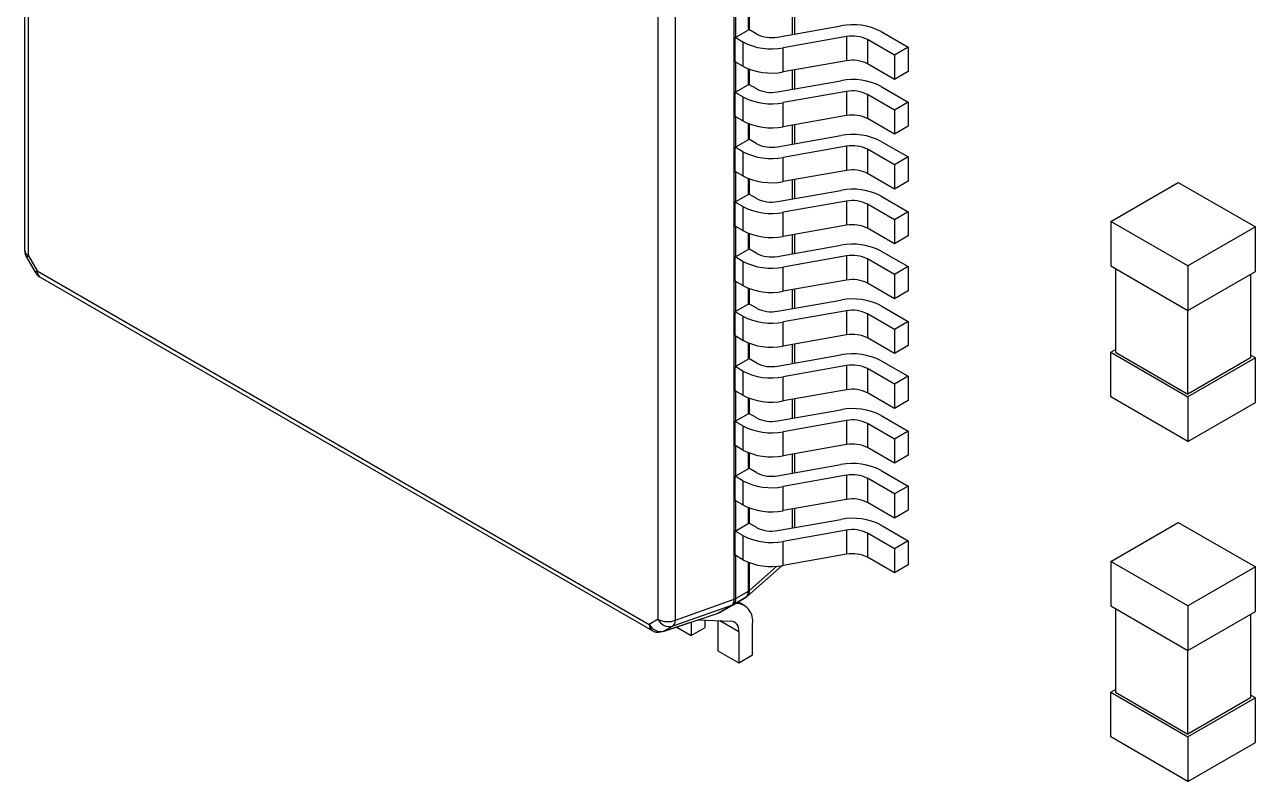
# Paper-space layout 'Layout1' of a CAD drawing. Header units: millimetres. Extents: x 0 to 841, y 0 to 594.
# Drawn here: x 526.86 to 545.19, y 183.03 to 194.3 of the extents above; entities that cross this region are included whole.
import ezdxf

# ---------------------------------------------------------------- set-up
doc = ezdxf.new("R2010")
doc.units = ezdxf.units.MM
doc.layers.get('0').update_dxf_attribs({"lineweight": 50})

psp = doc.layouts.get("Layout1")

# ---------------------------------------------------------------- linework, layer by layer
at = {"color": 18, "linetype": 'Continuous', "lineweight": 25, "true_color": 0x000000}
for p, q in [((526.86, 201.468), (526.86, 190.94)), ((526.918, 190.858), (526.918, 201.386)), ((537.43, 185.744), (537.43, 196.224)), ((536.553, 185.434), (536.553, 195.798)), ((536.294, 185.446), (536.294, 195.359)), ((537.454, 194.115), (537.454, 194.559)), ((537.637, 194.461), (537.637, 194.22)), ((537.658, 194.221), (537.658, 194.453)), ((538.294, 194.437), (538.294, 194.155)), ((538.332, 194.162), (538.332, 194.444)), ((537.454, 194.115), (537.637, 194.22)), ((537.763, 194.16), (537.648, 194.227)), ((538.073, 194.116), (539.018, 194.283)), ((539.617, 194.196), (540.021, 193.963)), ((537.443, 193.749), (537.443, 194.109)), ((537.558, 194.042), (537.443, 194.109)), ((537.558, 194.042), (537.558, 193.683)), ((539.102, 194.122), (538.158, 193.956)), ((538.158, 193.596), (538.158, 193.956)), ((539.102, 194.122), (539.102, 193.763)), ((539.816, 193.845), (539.412, 194.078)), ((539.412, 194.078), (539.412, 193.719)), ((540.021, 193.963), (539.816, 193.845)), ((540.021, 193.963), (540.021, 193.604)), ((539.102, 193.763), (538.158, 193.596)), ((539.816, 193.845), (539.816, 193.486)), ((537.558, 193.683), (537.443, 193.749)), ((537.454, 193.298), (537.454, 193.743)), ((537.637, 193.644), (537.637, 193.404)), ((537.658, 193.405), (537.658, 193.636)), ((538.294, 193.62), (538.294, 193.338)), ((538.332, 193.345), (538.332, 193.627)), ((539.816, 193.486), (539.412, 193.719)), ((540.021, 193.604), (539.816, 193.486)), ((537.454, 193.298), (537.637, 193.404)), ((537.763, 193.344), (537.648, 193.41)), ((538.073, 193.299), (539.018, 193.466)), ((537.443, 192.933), (537.443, 193.292)), ((537.558, 193.225), (537.443, 193.292)), ((537.558, 193.225), (537.558, 192.866)), ((539.102, 193.306), (538.158, 193.139)), ((539.102, 193.306), (539.102, 192.947)), ((539.816, 193.029), (539.412, 193.261)), ((539.412, 193.261), (539.412, 192.902)), ((539.617, 193.38), (540.021, 193.147)), ((538.158, 192.78), (538.158, 193.139)), ((540.021, 193.147), (539.816, 193.029)), ((539.816, 193.029), (539.816, 192.669)), ((540.021, 193.147), (540.021, 192.788)), ((537.558, 192.866), (537.443, 192.933)), ((537.454, 192.482), (537.454, 192.926)), ((539.102, 192.947), (538.158, 192.78)), ((539.816, 192.669), (539.412, 192.902)), ((537.637, 192.828), (537.637, 192.587)), ((537.658, 192.588), (537.658, 192.82)), ((538.294, 192.804), (538.294, 192.522)), ((538.332, 192.528), (538.332, 192.811)), ((540.021, 192.788), (539.816, 192.669)), ((537.454, 192.482), (537.637, 192.587)), ((537.763, 192.527), (537.648, 192.594)), ((538.073, 192.483), (539.018, 192.649)), ((539.102, 192.489), (538.158, 192.323)), ((539.102, 192.489), (539.102, 192.13)), ((539.617, 192.563), (540.021, 192.33)), ((537.443, 192.116), (537.443, 192.476)), ((537.558, 192.409), (537.443, 192.476)), ((537.558, 192.409), (537.558, 192.05)), ((538.158, 191.963), (538.158, 192.323)), ((539.816, 192.212), (539.412, 192.445)), ((539.412, 192.445), (539.412, 192.085)), ((540.021, 192.33), (539.816, 192.212)), ((540.021, 192.33), (540.021, 191.971)), ((537.558, 192.05), (537.443, 192.116)), ((539.102, 192.13), (538.158, 191.963)), ((539.816, 192.212), (539.816, 191.853)), ((537.454, 191.665), (537.454, 192.11)), ((537.637, 192.011), (537.637, 191.771)), ((537.658, 191.772), (537.658, 192.003)), ((538.294, 191.987), (538.294, 191.705)), ((538.332, 191.712), (538.332, 191.994)), ((539.816, 191.853), (539.412, 192.085)), ((540.021, 191.971), (539.816, 191.853)), ((543.037, 191.371), (544.043, 191.952)), ((544.043, 191.952), (545.191, 191.289)), ((537.454, 191.665), (537.637, 191.771)), ((537.763, 191.711), (537.648, 191.777)), ((538.073, 191.666), (539.018, 191.833)), ((539.617, 191.747), (540.021, 191.514)), ((537.443, 191.3), (537.443, 191.659)), ((537.558, 191.592), (537.443, 191.659)), ((537.558, 191.592), (537.558, 191.233)), ((539.102, 191.673), (538.158, 191.506)), ((539.102, 191.673), (539.102, 191.314)), ((539.816, 191.395), (539.412, 191.628)), ((539.412, 191.628), (539.412, 191.269)), ((538.158, 191.147), (538.158, 191.506)), ((540.021, 191.514), (539.816, 191.395)), ((539.816, 191.395), (539.816, 191.036)), ((540.021, 191.514), (540.021, 191.155)), ((537.558, 191.233), (537.443, 191.3)), ((537.454, 190.849), (537.454, 191.293)), ((537.637, 191.195), (537.637, 190.954)), ((539.102, 191.314), (538.158, 191.147)), ((539.816, 191.036), (539.412, 191.269)), ((544.185, 190.709), (543.037, 191.371)), ((543.037, 191.371), (543.037, 190.708)), ((545.191, 191.289), (544.185, 190.709)), ((545.191, 190.626), (545.191, 191.289)), ((537.658, 190.955), (537.658, 191.187)), ((538.073, 190.85), (539.018, 191.016)), ((538.294, 191.171), (538.294, 190.889)), ((538.332, 190.895), (538.332, 191.178)), ((540.021, 191.155), (539.816, 191.036)), ((526.887, 190.84), (527.016, 190.616)), ((526.918, 190.858), (527.048, 190.634)), ((537.443, 190.483), (537.443, 190.842)), ((537.558, 190.776), (537.443, 190.842)), ((537.454, 190.849), (537.637, 190.954)), ((537.763, 190.894), (537.648, 190.961)), ((539.102, 190.856), (538.158, 190.69)), ((539.102, 190.856), (539.102, 190.497)), ((539.617, 190.93), (540.021, 190.697)), ((537.558, 190.776), (537.558, 190.417)), ((538.158, 190.33), (538.158, 190.69)), ((539.816, 190.579), (539.412, 190.812)), ((539.412, 190.812), (539.412, 190.452)), ((540.021, 190.697), (539.816, 190.579)), ((540.021, 190.697), (540.021, 190.338)), ((543.037, 190.708), (544.185, 190.046)), ((543.108, 190.668), (543.108, 189.422)), ((544.185, 190.709), (544.185, 190.046)), ((527.048, 190.634), (536.164, 185.371)), ((527.089, 190.543), (536.206, 185.28)), ((537.558, 190.417), (537.443, 190.483)), ((537.454, 190.032), (537.454, 190.476)), ((539.102, 190.497), (538.158, 190.33)), ((539.816, 190.579), (539.816, 190.22)), ((544.185, 190.046), (545.191, 190.626)), ((545.12, 190.585), (545.12, 189.339)), ((537.637, 190.378), (537.637, 190.138)), ((537.658, 190.139), (537.658, 190.37)), ((538.294, 190.354), (538.294, 190.072)), ((538.332, 190.079), (538.332, 190.361)), ((539.816, 190.22), (539.412, 190.452)), ((540.021, 190.338), (539.816, 190.22)), ((537.454, 190.032), (537.637, 190.138)), ((537.763, 190.078), (537.648, 190.144)), ((538.073, 190.033), (539.018, 190.2)), ((539.617, 190.114), (540.021, 189.881)), ((537.443, 189.667), (537.443, 190.026)), ((537.558, 189.959), (537.443, 190.026)), ((537.558, 189.959), (537.558, 189.6)), ((539.102, 190.04), (538.158, 189.873)), ((539.102, 190.04), (539.102, 189.68)), ((539.816, 189.762), (539.412, 189.995)), ((539.412, 189.995), (539.412, 189.636)), ((544.185, 188.799), (544.185, 190.046)), ((538.158, 189.514), (538.158, 189.873)), ((540.021, 189.881), (539.816, 189.762)), ((539.816, 189.762), (539.816, 189.403)), ((540.021, 189.881), (540.021, 189.521)), ((537.558, 189.6), (537.443, 189.667)), ((537.454, 189.216), (537.454, 189.66)), ((537.637, 189.562), (537.637, 189.321)), ((537.658, 189.322), (537.658, 189.554)), ((539.102, 189.68), (538.158, 189.514)), ((538.332, 189.262), (538.332, 189.544)), ((539.816, 189.403), (539.412, 189.636)), ((538.073, 189.217), (539.018, 189.383)), ((538.294, 189.538), (538.294, 189.256)), ((540.021, 189.521), (539.816, 189.403)), ((543.037, 189.422), (543.108, 189.462)), ((543.037, 189.422), (544.185, 188.759)), ((543.037, 188.759), (543.037, 189.422)), ((543.108, 189.422), (544.185, 188.799)), ((545.191, 189.339), (545.12, 189.38)), ((537.443, 188.85), (537.443, 189.209)), ((537.558, 189.143), (537.443, 189.209)), ((537.454, 189.216), (537.637, 189.321)), ((537.763, 189.261), (537.648, 189.328)), ((539.102, 189.223), (538.158, 189.056)), ((539.102, 189.223), (539.102, 188.864)), ((539.816, 188.946), (539.412, 189.179)), ((539.412, 189.179), (539.412, 188.819)), ((539.617, 189.297), (540.021, 189.064)), ((545.12, 189.339), (544.185, 188.799)), ((545.191, 189.339), (544.185, 188.759)), ((545.191, 188.676), (545.191, 189.339)), ((537.558, 189.143), (537.558, 188.783)), ((538.158, 188.697), (538.158, 189.056)), ((540.021, 189.064), (539.816, 188.946)), ((540.021, 189.064), (540.021, 188.705)), ((537.558, 188.783), (537.443, 188.85)), ((537.454, 188.399), (537.454, 188.843)), ((539.102, 188.864), (538.158, 188.697)), ((539.816, 188.587), (539.412, 188.819)), ((539.816, 188.946), (539.816, 188.587)), ((537.637, 188.745), (537.637, 188.504)), ((537.658, 188.506), (537.658, 188.737)), ((538.294, 188.721), (538.294, 188.439)), ((538.332, 188.446), (538.332, 188.728)), ((540.021, 188.705), (539.816, 188.587)), ((544.185, 188.096), (543.037, 188.759)), ((544.185, 188.759), (544.185, 188.096)), ((544.185, 188.096), (545.191, 188.676)), ((537.454, 188.399), (537.637, 188.504)), ((537.763, 188.445), (537.648, 188.511)), ((538.073, 188.4), (539.018, 188.567)), ((539.617, 188.48), (540.021, 188.248)), ((537.443, 188.034), (537.443, 188.393)), ((537.558, 188.326), (537.443, 188.393)), ((537.558, 188.326), (537.558, 187.967)), ((539.102, 188.407), (538.158, 188.24)), ((539.102, 188.407), (539.102, 188.047)), ((539.816, 188.129), (539.412, 188.362)), ((539.412, 188.362), (539.412, 188.003)), ((538.158, 187.881), (538.158, 188.24)), ((540.021, 188.248), (539.816, 188.129)), ((539.816, 188.129), (539.816, 187.77)), ((540.021, 188.248), (540.021, 187.888)), ((537.558, 187.967), (537.443, 188.034)), ((537.454, 187.582), (537.454, 188.027)), ((537.637, 187.929), (537.637, 187.688)), ((537.658, 187.689), (537.658, 187.921)), ((539.102, 188.047), (538.158, 187.881)), ((538.294, 187.905), (538.294, 187.622)), ((538.332, 187.629), (538.332, 187.911)), ((539.816, 187.77), (539.412, 188.003)), ((538.073, 187.583), (539.018, 187.75)), ((540.021, 187.888), (539.816, 187.77)), ((537.443, 187.217), (537.443, 187.576)), ((537.558, 187.51), (537.443, 187.576)), ((537.454, 187.582), (537.637, 187.688)), ((537.763, 187.628), (537.648, 187.695)), ((539.102, 187.59), (538.158, 187.423)), ((539.102, 187.59), (539.102, 187.231)), ((539.816, 187.313), (539.412, 187.546)), ((539.412, 187.546), (539.412, 187.186)), ((539.617, 187.664), (540.021, 187.431)), ((537.558, 187.51), (537.558, 187.15)), ((538.158, 187.064), (538.158, 187.423)), ((540.021, 187.431), (539.816, 187.313)), ((540.021, 187.431), (540.021, 187.072)), ((537.558, 187.15), (537.443, 187.217)), ((537.454, 186.766), (537.454, 187.21)), ((539.102, 187.231), (538.158, 187.064)), ((539.816, 186.953), (539.412, 187.186)), ((539.816, 187.313), (539.816, 186.953)), ((537.637, 187.112), (537.637, 186.871)), ((537.658, 186.872), (537.658, 187.104)), ((538.294, 187.088), (538.294, 186.806)), ((538.332, 186.813), (538.332, 187.095)), ((540.021, 187.072), (539.816, 186.953)), ((537.454, 186.766), (537.637, 186.871)), ((537.763, 186.812), (537.648, 186.878)), ((538.073, 186.767), (539.018, 186.934)), ((539.617, 186.847), (540.021, 186.615)), ((543.037, 186.309), (544.043, 186.889)), ((544.043, 186.889), (545.191, 186.226)), ((537.443, 186.4), (537.443, 186.76)), ((537.558, 186.693), (537.443, 186.76)), ((537.558, 186.693), (537.558, 186.334)), ((539.102, 186.774), (538.158, 186.607)), ((539.102, 186.774), (539.102, 186.414)), ((539.816, 186.496), (539.412, 186.729)), ((539.412, 186.729), (539.412, 186.37)), ((540.021, 186.615), (539.816, 186.496)), ((540.021, 186.615), (540.021, 186.255)), ((538.158, 186.248), (538.158, 186.607)), ((539.816, 186.496), (539.816, 186.137)), ((537.558, 186.334), (537.443, 186.4)), ((537.454, 185.756), (537.454, 186.394)), ((537.628, 185.793), (538.137, 186.244)), ((537.637, 186.296), (537.637, 185.861)), ((537.658, 185.875), (537.658, 186.288)), ((539.102, 186.414), (538.158, 186.248)), ((539.816, 186.137), (539.412, 186.37)), ((540.021, 186.255), (539.816, 186.137)), ((544.185, 185.646), (543.037, 186.309)), ((543.037, 186.309), (543.037, 185.646)), ((538.064, 186.236), (537.658, 185.875)), ((545.191, 186.226), (544.185, 185.646)), ((545.191, 185.563), (545.191, 186.226)), ((536.553, 185.434), (537.43, 185.744)), ((537.596, 185.77), (537.396, 185.654)), ((537.413, 185.664), (537.596, 185.77)), ((537.637, 185.861), (537.454, 185.756)), ((537.577, 185.656), (537.488, 185.708)), ((536.369, 185.263), (537.176, 185.532)), ((536.382, 185.269), (537.189, 185.538)), ((537.389, 185.654), (536.512, 185.344)), ((537.389, 185.654), (537.189, 185.538)), ((537.213, 185.549), (537.413, 185.664)), ((537.396, 185.654), (537.213, 185.549)), ((537.476, 185.684), (537.449, 185.685)), ((537.462, 185.692), (537.476, 185.684)), ((543.037, 185.646), (544.185, 184.983)), ((543.108, 185.605), (543.108, 184.359)), ((544.185, 185.646), (544.185, 184.983)), ((544.185, 184.983), (545.191, 185.563)), ((545.12, 185.523), (545.12, 184.277)), ((536.294, 185.446), (536.164, 185.371)), ((536.512, 185.344), (536.382, 185.269)), ((536.572, 185.331), (536.789, 185.206)), ((536.789, 185.403), (536.789, 185.206)), ((536.892, 185.437), (537.38, 185.42)), ((536.994, 185.324), (536.994, 185.434)), ((537.185, 185.427), (537.185, 184.977)), ((537.215, 185.426), (537.496, 185.263)), ((537.701, 184.916), (537.701, 185.382)), ((536.306, 185.253), (536.379, 185.268)), ((536.789, 185.206), (536.994, 185.324)), ((537.496, 185.263), (537.496, 184.798)), ((537.185, 184.977), (537.496, 184.798)), ((544.185, 183.737), (544.185, 184.983)), ((537.496, 184.798), (537.701, 184.916)), ((543.037, 184.359), (543.108, 184.4)), ((543.037, 184.359), (544.185, 183.696)), ((543.037, 183.696), (543.037, 184.359)), ((543.108, 184.359), (544.185, 183.737)), ((545.12, 184.277), (544.185, 183.737)), ((545.191, 184.277), (544.185, 183.696)), ((545.191, 184.277), (545.12, 184.317)), ((545.191, 183.614), (545.191, 184.277)), ((544.185, 183.033), (543.037, 183.696)), ((544.185, 183.696), (544.185, 183.033)), ((544.185, 183.033), (545.191, 183.614))]:
    psp.add_line(p, q, dxfattribs=at)
at = {"color": 18, "linetype": 'Continuous', "lineweight": 25, "true_color": 0x000000, "flags": 128}
for points in [[(537.189, 185.538), (537.178, 185.533), (537.176, 185.532)], [(536.382, 185.269), (536.371, 185.264), (536.369, 185.263)]]:
    psp.add_lwpolyline(points, dxfattribs=at)
at = {"color": 18, "linetype": 'Continuous', "lineweight": 25, "true_color": 0x000000}
for centre, radius, start, end in [((537.55, 194.371), 0.174, 299.9073, 304.0864), ((537.982, 194.585), 0.478, 242.7076, 280.9123), ((539.193, 193.374), 0.926, 62.7089, 100.9101), ((539.193, 193.653), 0.478, 62.7097, 100.9102), ((537.356, 194.284), 0.196, 296.1442, 300.0061), ((537.983, 194.865), 0.926, 242.7089, 280.9101), ((539.193, 193.293), 0.478, 62.7097, 100.9102), ((537.983, 194.505), 0.926, 242.7089, 280.9101), ((537.55, 193.554), 0.174, 299.9073, 304.0864), ((539.193, 192.557), 0.926, 62.7089, 100.9101), ((537.356, 193.468), 0.196, 296.1442, 300.0061), ((537.983, 194.048), 0.926, 242.7089, 280.9101), ((537.982, 193.769), 0.478, 242.7076, 280.9123), ((539.193, 192.836), 0.478, 62.7097, 100.9102), ((537.983, 193.689), 0.926, 242.7089, 280.9101), ((539.193, 192.477), 0.478, 62.7097, 100.9102), ((539.193, 191.74), 0.926, 62.7089, 100.9101), ((537.356, 192.651), 0.196, 296.1442, 300.0061), ((537.55, 192.738), 0.174, 299.9073, 304.0864), ((537.982, 192.952), 0.478, 242.7076, 280.9123), ((539.193, 192.02), 0.478, 62.7097, 100.9102), ((537.983, 193.232), 0.926, 242.7089, 280.9101), ((539.193, 191.66), 0.478, 62.7097, 100.9102), ((537.983, 192.872), 0.926, 242.7089, 280.9101), ((537.55, 191.921), 0.174, 299.9073, 304.0864), ((539.193, 190.924), 0.926, 62.7089, 100.9101), ((537.356, 191.835), 0.196, 296.1442, 300.0061), ((537.983, 192.415), 0.926, 242.7089, 280.9101), ((537.982, 192.136), 0.478, 242.7076, 280.9123), ((539.193, 191.203), 0.478, 62.7097, 100.9102), ((537.983, 192.056), 0.926, 242.7089, 280.9101), ((539.193, 190.844), 0.478, 62.7097, 100.9102), ((539.193, 190.107), 0.926, 62.7089, 100.9101), ((526.96, 190.95), 0.1, 185.5764, 245.7403), ((531.774, 182.409), 9.745, 119.8876, 120.1034), ((537.356, 191.018), 0.196, 296.1442, 300.0061), ((537.55, 191.105), 0.174, 299.9073, 304.0864), ((537.982, 191.319), 0.478, 242.7076, 280.9123), ((539.193, 190.387), 0.478, 62.7097, 100.9102), ((537.983, 191.599), 0.926, 242.7089, 280.9101), ((523.355, 196.99), 7.351, 299.8689, 300.155), ((527.145, 190.623), 0.0978, 173.405, 235.2794), ((539.193, 190.027), 0.478, 62.7097, 100.9102), ((537.983, 191.239), 0.926, 242.7089, 280.9101), ((537.55, 190.288), 0.174, 299.9073, 304.0864), ((539.193, 189.291), 0.926, 62.7089, 100.9101), ((537.356, 190.202), 0.196, 296.1442, 300.0061), ((537.983, 190.782), 0.926, 242.7089, 280.9101), ((537.982, 190.503), 0.478, 242.7076, 280.9123), ((539.193, 189.57), 0.478, 62.7097, 100.9102), ((537.983, 190.423), 0.926, 242.7089, 280.9101), ((539.193, 189.211), 0.478, 62.7097, 100.9102), ((539.193, 188.474), 0.926, 62.7089, 100.9101), ((537.356, 189.385), 0.196, 296.1442, 300.0061), ((537.55, 189.472), 0.174, 299.9073, 304.0864), ((537.982, 189.686), 0.478, 242.7076, 280.9123), ((539.193, 188.754), 0.478, 62.7097, 100.9102), ((537.983, 189.965), 0.926, 242.7089, 280.9101), ((539.193, 188.394), 0.478, 62.7097, 100.9102), ((537.983, 189.606), 0.926, 242.7089, 280.9101), ((537.55, 188.655), 0.174, 299.9073, 304.0864), ((537.982, 188.87), 0.478, 242.7076, 280.9123), ((539.193, 187.658), 0.926, 62.7089, 100.9101), ((537.356, 188.569), 0.196, 296.1442, 300.0061), ((537.983, 189.149), 0.926, 242.7089, 280.9101), ((539.193, 187.937), 0.478, 62.7097, 100.9102), ((537.983, 188.79), 0.926, 242.7089, 280.9101), ((539.193, 187.578), 0.478, 62.7097, 100.9102), ((539.193, 186.841), 0.926, 62.7089, 100.9101), ((537.356, 187.752), 0.196, 296.1442, 300.0061), ((537.55, 187.839), 0.174, 299.9073, 304.0864), ((537.982, 188.053), 0.478, 242.7076, 280.9123), ((539.193, 187.12), 0.478, 62.7097, 100.9102), ((537.983, 188.332), 0.926, 242.7089, 280.9101), ((539.193, 186.761), 0.478, 62.7097, 100.9102), ((537.983, 187.973), 0.926, 242.7089, 280.9101), ((537.55, 187.022), 0.174, 299.9073, 304.0864), ((537.982, 187.237), 0.478, 242.7076, 280.9123), ((539.193, 186.025), 0.926, 62.7089, 100.9101), ((537.356, 186.935), 0.196, 296.1442, 300.0061), ((537.983, 187.516), 0.926, 242.7089, 280.9101), ((539.193, 186.304), 0.478, 62.7097, 100.9102), ((537.983, 187.157), 0.926, 242.7089, 280.9101), ((539.193, 185.945), 0.478, 62.7097, 100.9102), ((537.32, 185.739), 0.11, 308.887, 2.4373), ((537.354, 185.746), 0.101, 305.6815, 5.6273), ((537.351, 185.936), 0.208, 292.5119, 299.9031), ((537.537, 185.851), 0.101, 305.6815, 5.6273), ((537.56, 185.864), 0.0979, 314.0086, 6.7181), ((537.556, 186.003), 0.164, 299.7704, 308.4296), ((537.145, 185.666), 0.135, 289.0006, 299.9404), ((537.347, 185.779), 0.132, 288.8648, 300.0762), ((537.444, 185.425), 0.261, 350.3534, 82.9239), ((536.337, 185.456), 0.192, 206.0576, 283.6644), ((536.262, 185.36), 0.0978, 173.4151, 235.2327), ((536.436, 185.724), 0.313, 242.8955, 291.8714), ((536.466, 185.53), 0.192, 206.0606, 283.6666), ((536.442, 185.43), 0.11, 308.8833, 2.4352), ((537.363, 185.286), 0.135, 350.3523, 82.9251)]:
    psp.add_arc(centre, radius, start, end, dxfattribs=at)
for points, knots in [([(526.86, 190.939), (526.862, 190.914), (526.864, 190.879), (526.883, 190.85), (526.889, 190.841)], [0, 0, 0, 0, 0.7024733, 1, 1, 1, 1]), ([(527.019, 190.618), (527.025, 190.605), (527.041, 190.574), (527.071, 190.555), (527.089, 190.543)], [0, 0, 0, 0, 0.389391, 1, 1, 1, 1]), ([(537.596, 185.77), (537.598, 185.772), (537.61, 185.778), (537.62, 185.787), (537.627, 185.795)], [0, 0, 0, 0, 0.243097, 1, 1, 1, 1]), ([(537.175, 185.534), (537.18, 185.535), (537.194, 185.537), (537.205, 185.545), (537.213, 185.549)], [0, 0, 0, 0, 0.365928, 1, 1, 1, 1]), ([(536.206, 185.28), (536.207, 185.279), (536.221, 185.268), (536.256, 185.257), (536.289, 185.254), (536.306, 185.253)], [0, 0, 0, 0, 0.042795, 0.523436, 1, 1, 1, 1])]:
    psp.add_open_spline(points, degree=3, knots=knots, dxfattribs=at)

doc.saveas('drawing.dxf')
